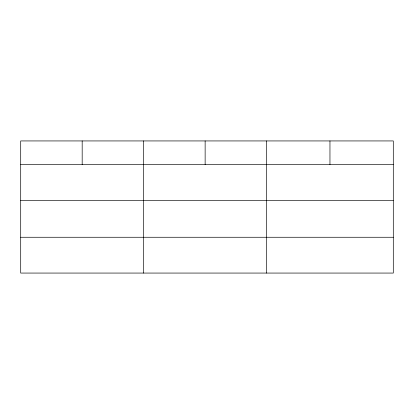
<?xml version="1.0" encoding="UTF-8"?>
<svg xmlns="http://www.w3.org/2000/svg" width="414" height="414" viewBox="0 0 414 414"><rect width="100%" height="100%" fill="white"/><g stroke="black" fill="none" stroke-linecap="round" stroke-linejoin="round"><path stroke-width="0.62" d="M393.3 200.376L393.3 140.936L20.7 140.936L20.7 273.064L393.3 273.064L393.3 200.376L20.7 200.376M20.7 164.575L393.3 164.575M20.7 237.263L393.3 237.263M329.958 140.936L329.958 164.575M266.616 140.936L266.616 273.064M205.137 140.936L205.137 164.575M143.658 140.936L143.658 273.064M82.179 140.936L82.179 164.575"/></g></svg>
